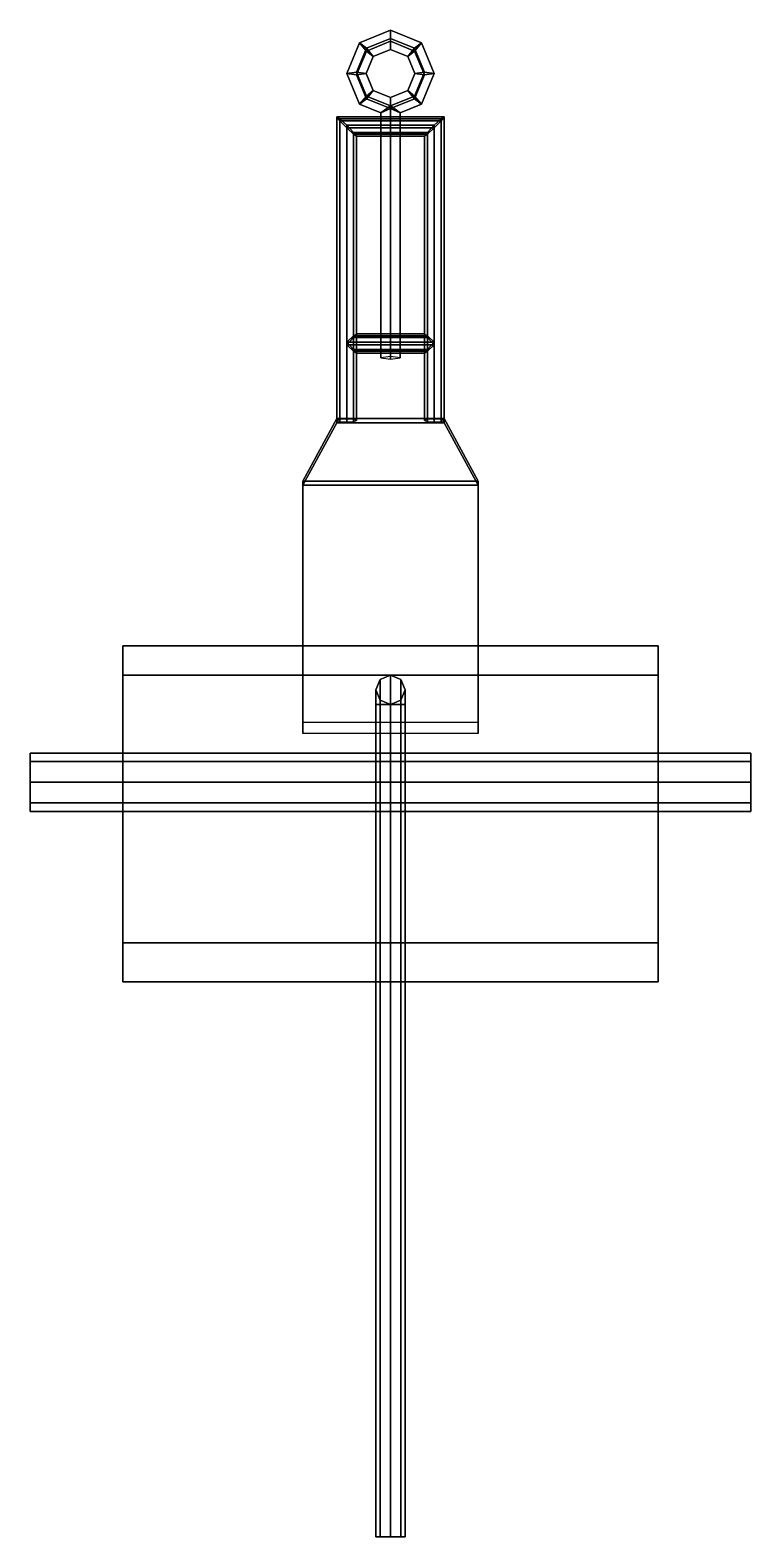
# Model space of a CAD drawing. Extents: x -0.74 to 0.74, y -1.55 to 1.55.
import ezdxf

# ---------------------------------------------------------------- set-up
doc = ezdxf.new("R2010")
doc.units = 0
doc.layers.add('LIMBER', color=6, linetype='CONTINUOUS')

msp = doc.modelspace()

# ---------------------------------------------------------------- linework, layer by layer
at = {"layer": 'LIMBER'}
for points in [[(-0.09, 1.4559, 0.7418), (-0.07, 1.4531, 0.7616), (-0.0495, 1.5021, 0.7685), (-0.0636, 1.5189, 0.7507)], [(-0.07, 1.4587, 0.722), (-0.09, 1.4559, 0.7418), (-0.0636, 1.5189, 0.7507), (-0.0495, 1.5077, 0.7289)], [(-0.0636, 1.5189, 0.7507), (-0.0495, 1.5021, 0.7685), (0, 1.5224, 0.7713), (0, 1.545, 0.7543)], [(-0.0495, 1.5077, 0.7289), (-0.0636, 1.5189, 0.7507), (0, 1.545, 0.7543), (0, 1.528, 0.7317)], [(-0.0354, 1.4909, 0.7467), (-0.0495, 1.5077, 0.7289), (0, 1.528, 0.7317), (0, 1.5054, 0.7488)], [(-0.0495, 1.5021, 0.7685), (-0.0354, 1.4909, 0.7467), (0, 1.5054, 0.7488), (0, 1.5224, 0.7713)], [(0, 1.545, 0.7543), (0, 1.5224, 0.7713), (0.0495, 1.5021, 0.7685), (0.0636, 1.5189, 0.7507)], [(0, 1.528, 0.7317), (0, 1.545, 0.7543), (0.0636, 1.5189, 0.7507), (0.0495, 1.5077, 0.7289)], [(0, 1.5054, 0.7488), (0, 1.528, 0.7317), (0.0495, 1.5077, 0.7289), (0.0354, 1.4909, 0.7467)], [(0, 1.5224, 0.7713), (0, 1.5054, 0.7488), (0.0354, 1.4909, 0.7467), (0.0495, 1.5021, 0.7685)], [(0.0636, 1.5189, 0.7507), (0.0495, 1.5021, 0.7685), (0.07, 1.4531, 0.7616), (0.09, 1.4559, 0.7418)], [(0.0495, 1.5077, 0.7289), (0.0636, 1.5189, 0.7507), (0.09, 1.4559, 0.7418), (0.07, 1.4587, 0.722)], [(-0.05, 1.4559, 0.7418), (-0.07, 1.4587, 0.722), (-0.0495, 1.5077, 0.7289), (-0.0354, 1.4909, 0.7467)], [(-0.07, 1.4531, 0.7616), (-0.05, 1.4559, 0.7418), (-0.0354, 1.4909, 0.7467), (-0.0495, 1.5021, 0.7685)], [(0.0354, 1.4909, 0.7467), (0.0495, 1.5077, 0.7289), (0.07, 1.4587, 0.722), (0.05, 1.4559, 0.7418)], [(0.0495, 1.5021, 0.7685), (0.0354, 1.4909, 0.7467), (0.05, 1.4559, 0.7418), (0.07, 1.4531, 0.7616)], [(-0.0495, 1.4097, 0.7151), (-0.0636, 1.3929, 0.7329), (-0.09, 1.4559, 0.7418), (-0.07, 1.4587, 0.722)], [(-0.0636, 1.3929, 0.7329), (-0.0495, 1.4041, 0.7547), (-0.07, 1.4531, 0.7616), (-0.09, 1.4559, 0.7418)], [(-0.0354, 1.4209, 0.7369), (-0.0495, 1.4097, 0.7151), (-0.07, 1.4587, 0.722), (-0.05, 1.4559, 0.7418)], [(-0.0495, 1.4041, 0.7547), (-0.0354, 1.4209, 0.7369), (-0.05, 1.4559, 0.7418), (-0.07, 1.4531, 0.7616)], [(0.05, 1.4559, 0.7418), (0.07, 1.4587, 0.722), (0.0495, 1.4097, 0.7151), (0.0354, 1.4209, 0.7369)], [(0.07, 1.4531, 0.7616), (0.05, 1.4559, 0.7418), (0.0354, 1.4209, 0.7369), (0.0495, 1.4041, 0.7547)], [(0.07, 1.4587, 0.722), (0.09, 1.4559, 0.7418), (0.0636, 1.3929, 0.7329), (0.0495, 1.4097, 0.7151)], [(0.09, 1.4559, 0.7418), (0.07, 1.4531, 0.7616), (0.0495, 1.4041, 0.7547), (0.0636, 1.3929, 0.7329)], [(0, 1.3894, 0.7123), (-0.02, 1.375, 0.7304), (-0.0636, 1.3929, 0.7329), (-0.0495, 1.4097, 0.7151)], [(-0.02, 1.375, 0.7304), (0, 1.3838, 0.7519), (-0.0495, 1.4041, 0.7547), (-0.0636, 1.3929, 0.7329)], [(0, 1.3838, 0.7519), (0, 1.4064, 0.7348), (-0.0354, 1.4209, 0.7369), (-0.0495, 1.4041, 0.7547)], [(0, 1.4064, 0.7348), (0, 1.3894, 0.7123), (-0.0495, 1.4097, 0.7151), (-0.0354, 1.4209, 0.7369)], [(0.0495, 1.4041, 0.7547), (0.0354, 1.4209, 0.7369), (0, 1.4064, 0.7348), (0, 1.3838, 0.7519)], [(0.0354, 1.4209, 0.7369), (0.0495, 1.4097, 0.7151), (0, 1.3894, 0.7123), (0, 1.4064, 0.7348)], [(0.0495, 1.4097, 0.7151), (0.0636, 1.3929, 0.7329), (0.02, 1.375, 0.7304), (0, 1.3894, 0.7123)], [(0.0636, 1.3929, 0.7329), (0.0495, 1.4041, 0.7547), (0, 1.3838, 0.7519), (0.02, 1.375, 0.7304)], [(-0.11, 1.3668, 0.7293), (-0.1041, 1.359, 0.7425), (0.1041, 1.359, 0.7425), (0.11, 1.3668, 0.7293)], [(-0.1041, 1.3629, 0.7145), (-0.11, 1.3668, 0.7293), (0.11, 1.3668, 0.7293), (0.1041, 1.3629, 0.7145)], [(-0.1041, 1.359, 0.7425), (-0.11, 1.3668, 0.7293), (-0.11, 0.7429, 0.6416), (-0.1041, 0.7409, 0.6556)], [(-0.11, 1.3668, 0.7293), (-0.1041, 1.3629, 0.7145), (-0.1041, 0.7449, 0.6276), (-0.11, 0.7429, 0.6416)], [(-0.09, 1.3497, 0.7067), (-0.1041, 1.3629, 0.7145), (0.1041, 1.3629, 0.7145), (0.09, 1.3497, 0.7067)], [(-0.1041, 1.3629, 0.7145), (-0.09, 1.3497, 0.7067), (-0.09, 0.7457, 0.6218), (-0.1041, 0.7449, 0.6276)], [(-0.02, 1.375, 0.7304), (0, 1.3894, 0.7123), (0, 0.8744, 0.6399), (-0.02, 0.8716, 0.6597)], [(0, 1.3838, 0.7519), (-0.02, 1.375, 0.7304), (-0.02, 0.8716, 0.6597), (0, 0.8688, 0.6795)], [(0, 1.3894, 0.7123), (0.02, 1.375, 0.7304), (0.02, 0.8716, 0.6597), (0, 0.8744, 0.6399)], [(0.02, 1.375, 0.7304), (0, 1.3838, 0.7519), (0, 0.8688, 0.6795), (0.02, 0.8716, 0.6597)], [(0.09, 1.3497, 0.7067), (0.1041, 1.3629, 0.7145), (0.1041, 0.7449, 0.6276), (0.09, 0.7457, 0.6218)], [(0.11, 1.3668, 0.7293), (0.1041, 1.359, 0.7425), (0.1041, 0.7409, 0.6556), (0.11, 0.7429, 0.6416)], [(0.1041, 1.3629, 0.7145), (0.11, 1.3668, 0.7293), (0.11, 0.7429, 0.6416), (0.1041, 0.7449, 0.6276)], [(-0.1041, 1.359, 0.7425), (-0.09, 1.3442, 0.7463), (0.09, 1.3442, 0.7463), (0.1041, 1.359, 0.7425)], [(-0.09, 1.3442, 0.7463), (-0.1041, 1.359, 0.7425), (-0.1041, 0.7409, 0.6556), (-0.09, 0.7401, 0.6614)], [(-0.0759, 1.3349, 0.7105), (-0.09, 1.3497, 0.7067), (0.09, 1.3497, 0.7067), (0.0759, 1.3349, 0.7105)], [(-0.09, 1.3497, 0.7067), (-0.0759, 1.3349, 0.7105), (-0.0759, 0.7449, 0.6276), (-0.09, 0.7457, 0.6218)], [(-0.09, 1.3442, 0.7463), (-0.0759, 1.331, 0.7385), (0.0759, 1.331, 0.7385), (0.09, 1.3442, 0.7463)], [(-0.0759, 1.331, 0.7385), (-0.09, 1.3442, 0.7463), (-0.09, 0.7401, 0.6614), (-0.0759, 0.7409, 0.6556)], [(-0.07, 1.3272, 0.7237), (-0.0759, 1.3349, 0.7105), (0.0759, 1.3349, 0.7105), (0.07, 1.3272, 0.7237)], [(-0.0759, 1.3349, 0.7105), (-0.07, 1.3272, 0.7237), (-0.07, 0.7429, 0.6416), (-0.0759, 0.7449, 0.6276)], [(-0.0759, 1.331, 0.7385), (-0.07, 1.3272, 0.7237), (0.07, 1.3272, 0.7237), (0.0759, 1.331, 0.7385)], [(-0.07, 1.3272, 0.7237), (-0.0759, 1.331, 0.7385), (-0.0759, 0.7409, 0.6556), (-0.07, 0.7429, 0.6416)], [(0.07, 1.3272, 0.7237), (0.0759, 1.3349, 0.7105), (0.0759, 0.7449, 0.6276), (0.07, 0.7429, 0.6416)], [(0.0759, 1.331, 0.7385), (0.07, 1.3272, 0.7237), (0.07, 0.7429, 0.6416), (0.0759, 0.7409, 0.6556)], [(0.0759, 1.3349, 0.7105), (0.09, 1.3497, 0.7067), (0.09, 0.7457, 0.6218), (0.0759, 0.7449, 0.6276)], [(0.09, 1.3442, 0.7463), (0.0759, 1.331, 0.7385), (0.0759, 0.7409, 0.6556), (0.09, 0.7401, 0.6614)], [(0.1041, 1.359, 0.7425), (0.09, 1.3442, 0.7463), (0.09, 0.7401, 0.6614), (0.1041, 0.7409, 0.6556)], [(-0.09, 0.9041, 0.6441), (-0.0759, 0.9173, 0.6518), (0.0759, 0.9173, 0.6518), (0.09, 0.9041, 0.6441)], [(-0.0759, 0.9134, 0.6798), (-0.09, 0.8986, 0.6837), (0.09, 0.8986, 0.6837), (0.0759, 0.9134, 0.6798)], [(-0.0759, 0.8893, 0.6479), (-0.09, 0.9041, 0.6441), (0.09, 0.9041, 0.6441), (0.0759, 0.8893, 0.6479)], [(-0.09, 0.8986, 0.6837), (-0.0759, 0.8854, 0.6759), (0.0759, 0.8854, 0.6759), (0.09, 0.8986, 0.6837)], [(-0.07, 0.9211, 0.6666), (-0.0759, 0.9134, 0.6798), (0.0759, 0.9134, 0.6798), (0.07, 0.9211, 0.6666)], [(-0.0759, 0.9173, 0.6518), (-0.07, 0.9211, 0.6666), (0.07, 0.9211, 0.6666), (0.0759, 0.9173, 0.6518)], [(-0.07, 0.8815, 0.6611), (-0.0759, 0.8893, 0.6479), (0.0759, 0.8893, 0.6479), (0.07, 0.8815, 0.6611)], [(-0.0759, 0.8854, 0.6759), (-0.07, 0.8815, 0.6611), (0.07, 0.8815, 0.6611), (0.0759, 0.8854, 0.6759)], [(-0.11, 0.7471, 0.6119), (-0.18, 0.6183, 0.5938), (-0.18, 0.61, 0.6532), (-0.11, 0.7387, 0.6713)], [(0.11, 0.7471, 0.6119), (0.18, 0.6183, 0.5938), (-0.18, 0.6183, 0.5938), (-0.11, 0.7471, 0.6119)], [(0.11, 0.7387, 0.6713), (0.11, 0.7471, 0.6119), (-0.11, 0.7471, 0.6119), (-0.11, 0.7387, 0.6713)], [(0.18, 0.61, 0.6532), (0.18, 0.6183, 0.5938), (0.11, 0.7471, 0.6119), (0.11, 0.7387, 0.6713)], [(-0.11, 0.7387, 0.6713), (-0.18, 0.61, 0.6532), (0.18, 0.61, 0.6532), (0.11, 0.7387, 0.6713)], [(-0.18, 0.61, 0.6532), (-0.18, 0.6183, 0.5938), (-0.18, 0.1004, 0.521), (-0.18, 0.1236, 0.5849)], [(-0.18, 0.1004, 0.521), (-0.18, 0.6183, 0.5938), (0.18, 0.6183, 0.5938), (0.18, 0.1004, 0.521)], [(0.18, 0.1236, 0.5849), (0.18, 0.61, 0.6532), (-0.18, 0.61, 0.6532), (-0.18, 0.1236, 0.5849)], [(0.18, 0.1004, 0.521), (0.18, 0.6183, 0.5938), (0.18, 0.61, 0.6532), (0.18, 0.1236, 0.5849)], [(-0.55, 0.22, 0.85), (-0.55, -0.33, 0.76), (-0.55, -0.41, 0.85), (-0.55, 0.28, 0.94)], [(0.55, 0.28, 0.94), (0.55, 0.22, 0.85), (-0.55, 0.22, 0.85), (-0.55, 0.28, 0.94)], [(-0.55, 0.28, 0.94), (-0.55, -0.41, 0.85), (0.55, -0.41, 0.85), (0.55, 0.28, 0.94)], [(0.55, -0.41, 0.85), (0.55, -0.33, 0.76), (0.55, 0.22, 0.85), (0.55, 0.28, 0.94)], [(0.55, 0.22, 0.85), (0.55, 0.06, 0.41), (-0.55, 0.06, 0.41), (-0.55, 0.22, 0.85)], [(-0.55, 0.06, 0.41), (-0.55, -0.06, 0.41), (-0.55, -0.33, 0.76), (-0.55, 0.22, 0.85)], [(-0.0212, 0.16, 1.2412), (0, 0.16, 1.25), (0, 0.22, 1.25), (-0.0212, 0.2112, 1.2412)], [(0, 0.22, 0.93), (-0.0212, 0.2112, 0.92), (-0.0212, 0.2112, 1.2412), (0, 0.22, 1.25)], [(0, 0.16, 1.25), (0.0212, 0.16, 1.2412), (0.0212, 0.2112, 1.2412), (0, 0.22, 1.25)], [(0.0212, 0.2112, 0.92), (0, 0.22, 0.93), (0, 0.22, 1.25), (0.0212, 0.2112, 1.2412)], [(0.55, -0.33, 0.76), (0.55, -0.06, 0.41), (0.55, 0.06, 0.41), (0.55, 0.22, 0.85)], [(-0.03, 0.16, 1.22), (-0.0212, 0.16, 1.2412), (-0.0212, 0.2112, 1.2412), (-0.03, 0.19, 1.22)], [(-0.0212, 0.2112, 0.92), (-0.03, 0.19, 0.92), (-0.03, 0.19, 1.22), (-0.0212, 0.2112, 1.2412)], [(-0.0212, 0.16, 1.1988), (-0.03, 0.16, 1.22), (-0.03, 0.19, 1.22), (-0.0212, 0.1688, 1.1988)], [(-0.03, 0.19, 0.92), (-0.0212, 0.1688, 0.92), (-0.0212, 0.1688, 1.1988), (-0.03, 0.19, 1.22)], [(0.0212, 0.16, 1.2412), (0.03, 0.16, 1.22), (0.03, 0.19, 1.22), (0.0212, 0.2112, 1.2412)], [(0.03, 0.19, 0.92), (0.0212, 0.2112, 0.92), (0.0212, 0.2112, 1.2412), (0.03, 0.19, 1.22)], [(0.03, 0.16, 1.22), (0.0212, 0.16, 1.1988), (0.0212, 0.1688, 1.1988), (0.03, 0.19, 1.22)], [(0.0212, 0.1688, 0.92), (0.03, 0.19, 0.92), (0.03, 0.19, 1.22), (0.0212, 0.1688, 1.1988)], [(-0.0212, -1.55, 1.4588), (-0.03, -1.55, 1.48), (-0.03, 0.16, 1.22), (-0.0212, 0.16, 1.1988)], [(-0.03, -1.55, 1.48), (-0.0212, -1.55, 1.5012), (-0.0212, 0.16, 1.2412), (-0.03, 0.16, 1.22)], [(0, 0.16, 1.19), (-0.0212, 0.16, 1.1988), (-0.0212, 0.1688, 1.1988), (0, 0.16, 1.19)], [(-0.0212, 0.1688, 0.92), (0, 0.16, 0.92), (0, 0.16, 1.19), (-0.0212, 0.1688, 1.1988)], [(0, -1.55, 1.45), (-0.0212, -1.55, 1.4588), (-0.0212, 0.16, 1.1988), (0, 0.16, 1.19)], [(-0.0212, -1.55, 1.5012), (0, -1.55, 1.51), (0, 0.16, 1.25), (-0.0212, 0.16, 1.2412)], [(0.0212, 0.16, 1.1988), (0, 0.16, 1.19), (0, 0.16, 1.19), (0.0212, 0.1688, 1.1988)], [(0, 0.16, 0.92), (0.0212, 0.1688, 0.92), (0.0212, 0.1688, 1.1988), (0, 0.16, 1.19)], [(0.0212, -1.55, 1.4588), (0, -1.55, 1.45), (0, 0.16, 1.19), (0.0212, 0.16, 1.1988)], [(0, -1.55, 1.51), (0.0212, -1.55, 1.5012), (0.0212, 0.16, 1.2412), (0, 0.16, 1.25)], [(0.03, -1.55, 1.48), (0.0212, -1.55, 1.4588), (0.0212, 0.16, 1.1988), (0.03, 0.16, 1.22)], [(0.0212, -1.55, 1.5012), (0.03, -1.55, 1.48), (0.03, 0.16, 1.22), (0.0212, 0.16, 1.2412)], [(-0.55, 0.0424, 0.4524), (-0.55, 0.06, 0.41), (-0.74, 0.06, 0.41), (-0.74, 0.0424, 0.4524)], [(0.74, 0.06, 0.41), (0.74, 0.0424, 0.3676), (-0.74, 0.0424, 0.3676), (-0.74, 0.06, 0.41)], [(-0.55, 0, 0.47), (-0.55, 0.0424, 0.4524), (-0.74, 0.0424, 0.4524), (-0.74, 0, 0.47)], [(0.74, 0.0424, 0.3676), (0.74, 0, 0.35), (-0.74, 0, 0.35), (-0.74, 0.0424, 0.3676)], [(0.74, 0.0424, 0.4524), (0.74, 0.06, 0.41), (0.55, 0.06, 0.41), (0.55, 0.0424, 0.4524)], [(0.74, 0, 0.47), (0.74, 0.0424, 0.4524), (0.55, 0.0424, 0.4524), (0.55, 0, 0.47)], [(-0.55, -0.0424, 0.4524), (-0.55, 0, 0.47), (-0.74, 0, 0.47), (-0.74, -0.0424, 0.4524)], [(0.74, 0, 0.35), (0.74, -0.0424, 0.3676), (-0.74, -0.0424, 0.3676), (-0.74, 0, 0.35)], [(0.74, -0.0424, 0.4524), (0.74, 0, 0.47), (0.55, 0, 0.47), (0.55, -0.0424, 0.4524)], [(-0.55, -0.06, 0.41), (-0.55, -0.0424, 0.4524), (-0.74, -0.0424, 0.4524), (-0.74, -0.06, 0.41)], [(0.74, -0.0424, 0.3676), (0.74, -0.06, 0.41), (-0.74, -0.06, 0.41), (-0.74, -0.0424, 0.3676)], [(-0.55, -0.33, 0.76), (-0.55, -0.06, 0.41), (0.55, -0.06, 0.41), (0.55, -0.33, 0.76)], [(0.74, -0.06, 0.41), (0.74, -0.0424, 0.4524), (0.55, -0.0424, 0.4524), (0.55, -0.06, 0.41)], [(-0.55, -0.41, 0.85), (-0.55, -0.33, 0.76), (0.55, -0.33, 0.76), (0.55, -0.41, 0.85)], [(-0.03, -1.55, 1.48), (-0.0212, -1.55, 1.4588), (0, -1.55, 1.51), (-0.0212, -1.55, 1.5012)], [(-0.0212, -1.55, 1.4588), (0, -1.55, 1.45), (0.0212, -1.55, 1.5012), (0, -1.55, 1.51)], [(0, -1.55, 1.45), (0.0212, -1.55, 1.4588), (0.03, -1.55, 1.48), (0.0212, -1.55, 1.5012)]]:
    msp.add_3dface(points, dxfattribs=at)

doc.saveas('drawing.dxf')
